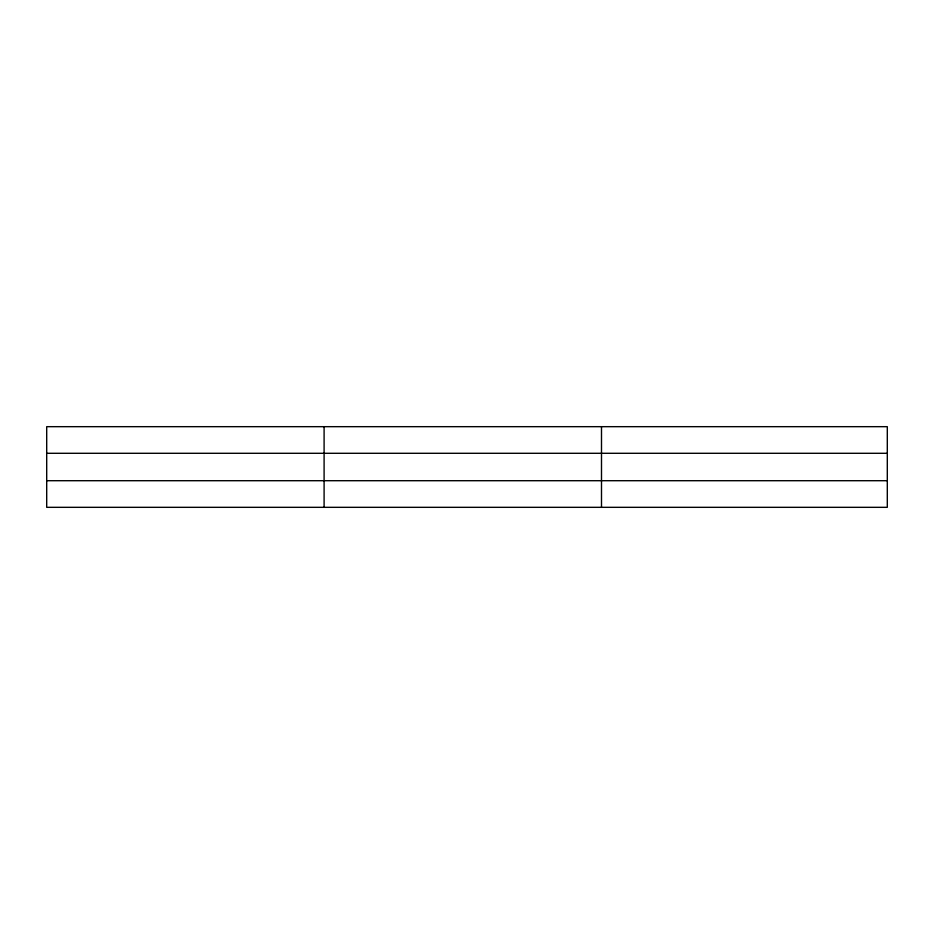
<?xml version="1.0" encoding="UTF-8"?>
<svg xmlns="http://www.w3.org/2000/svg" width="934" height="934" viewBox="0 0 934 934"><rect width="100%" height="100%" fill="white"/><g stroke="black" fill="none" stroke-linecap="round" stroke-linejoin="round"><path stroke-width="1.4" d="M324.098 507.325L324.098 426.675M601.496 507.325L601.496 426.675M887.3 480.706L887.3 507.325L46.7 507.325L46.7 426.675L887.3 426.675L887.3 480.706L46.7 480.706M46.7 453.294L887.3 453.294"/></g></svg>
